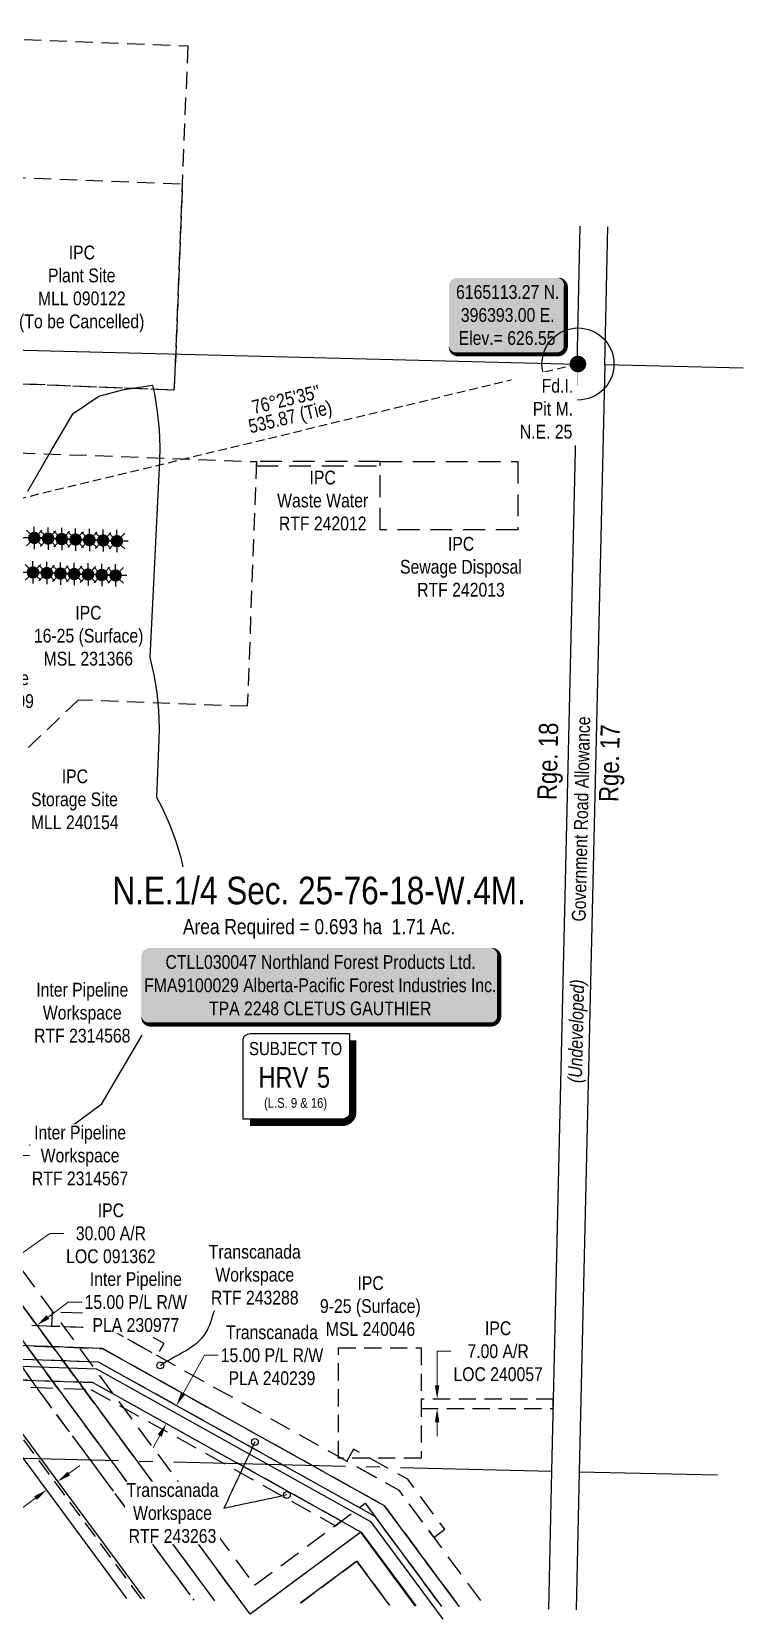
# Model space of a CAD drawing. Extents: x 394065 to 397005, y 6163231 to 6166623.
# Drawn here: x 395996 to 396513, y 6164202 to 6165354 of the extents above; entities that cross this region are included whole.
import ezdxf
from ezdxf.enums import TextEntityAlignment as Align

# ---------------------------------------------------------------- set-up
doc = ezdxf.new("R2010")
doc.units = 0
doc.header["$LTSCALE"] = 5
doc.header["$PDSIZE"] = 0.5
for name, pattern in [('foc-ACCESSROAD', [3.75, 2.5, -1.25]), ('foc-QUARTERLINE', [33, 25, -3, 2, -3]), ('foc-TIELINE', [1.875, 1.25, -0.625]), ('HIDDEN2', [4.7625, 3.175, -1.5875])]:
    doc.linetypes.add(name, pattern=pattern)
doc.layers.get('Defpoints').update_dxf_attribs({"color": 9})
for name, color, linetype in [('C-AR', 13, 'foc-ACCESSROAD'), ('C-RW', 13, 'Continuous'), ('C-SYMBOL', 7, 'Continuous'), ('C-WS', 13, 'foc-ACCESSROAD'), ('C-WS-S', 13, 'Continuous'), ('CG-NOTES', 7, 'Continuous'), ('CTW', 7, 'Continuous'), ('D-TXT', 6, 'Continuous'), ('DETAIL-T', 7, 'Continuous'), ('F-RW', 190, 'Continuous'), ('L-AREAWORK', 7, 'Continuous'), ('L-BD', 7, 'Continuous'), ('L-MON', 1, 'Continuous'), ('L-ROAD-T', 7, 'Continuous'), ('L-SEC', 7, 'Continuous'), ('L-SECQ', 8, 'foc-QUARTERLINE'), ('L-TIE', 7, 'foc-TIELINE'), ('T-EXISTING TFA', 220, 'HIDDEN2'), ('T-EXISTING TFA-T', 220, 'Continuous'), ('WETLAND', 143, 'Continuous')]:
    doc.layers.add(name, color=color, linetype=linetype)
for name, color, linetype, lineweight in [('C-AR-T', 13, 'Continuous', 9), ('C-RW-T', 13, 'Continuous', 9), ('C-WS-T', 13, 'Continuous', 9), ('F-RW-T', 190, 'Continuous', 9), ('T-TEXT', 48, 'Continuous', 18)]:
    doc.layers.add(name, color=color, linetype=linetype, lineweight=lineweight)
doc.styles.add('100L', font='ARIALN.TTF', dxfattribs={"height": 11})
doc.styles.add('175L', font='ARIALN.TTF', dxfattribs={"height": 20})
doc.styles.add('80', font='ARIALN.TTF', dxfattribs={"height": 10})
doc.styles.add('80CG', font='ARIALN.TTF', dxfattribs={"height": 10})
doc.styles.add('80L', font='ARIALN.TTF', dxfattribs={"height": 10})
doc.styles.add('80LS', font='ARIALNI.TTF', dxfattribs={"height": 10})
doc.styles.add('HRV', font='ARIALN.TTF', dxfattribs={"height": 3})
doc.dimstyles.new('Compass 5 000', dxfattribs={"dimscale": 5, "dimtxt": 9, "dimasz": 2, "dimexe": 0.2, "dimexo": 0.0625, "dimgap": 0.5, "dimtad": 0, "dimtih": 1, "dimtoh": 1, "dimzin": 0, "dimdsep": 46, "dimtxsty": '80CG', "dimcen": 0.1, "dimse1": 1, "dimse2": 1, "dimclrd": 256, "dimclrt": 256, "dimaunit": 1, "dimadec": 4, "dimazin": 0, "dimtfac": 0.06, "dimtofl": 0, "dimtmove": 0, "dimatfit": 1, "dimfxl": 0.2, "dimtolj": 1, "dimtzin": 0, "dimlwd": -1, "dimarcsym": 0})

# ---------------------------------------------------------------- blocks, each defined once
blk = doc.blocks.new('HRV')
blk.add_lwpolyline([(-35.1, 31.6), (37.2, 31.6), (37.2, -25.5, -0.414214), (32.2, -30.5), (-40.1, -30.5), (-40.1, 26.6, -0.414214)], format="xyb", close=True)
at = {"const_width": 5, "flags": 128}
blk.add_lwpolyline([(-35.1, -33), (32.2, -33, 0.414214), (39.7, -25.5), (39.7, 26.6)], format="xyb", dxfattribs=at)
at = {"style": '80L'}
blk.add_text('SUBJECT TO', height=9.5, dxfattribs=at).set_placement((-2, 13.1), align=Align.BOTTOM_CENTER)
blk.add_attdef('(N.W.1/4 00)', text='', height=7.12, dxfattribs=at).set_placement((-2, -24.4), align=Align.BOTTOM_CENTER)
at = {"layer": 'CTW', "color": 3, "style": 'HRV'}
blk.add_text('HRV', height=15, dxfattribs=at).set_placement((-10.9, -0.2), align=Align.MIDDLE_CENTER)
blk.add_attdef('0', text='', height=15, dxfattribs=at).set_placement((18.3, -0.2), align=Align.MIDDLE_CENTER)
blk = doc.blocks.new('*D435')
at = {"layer": 'C-RW-T', "transparency": 16777216}
for p, q in [((396023.1, 6164307.8), (396031.1, 6164313.7)), ((395999, 6164289.9), (395985, 6164279.6)), ((395985, 6164279.6), (395975, 6164279.6))]:
    blk.add_line(p, q, dxfattribs=at)
for points in [[(396022.1, 6164309.1), (396024.1, 6164306.4), (396015, 6164301.8)], [(395998, 6164291.3), (396000, 6164288.6), (396007, 6164295.9)]]:
    blk.add_solid(points, dxfattribs=at)
at = {"layer": 'Defpoints', "color": 0, "transparency": 16777216}
for p in [(395875.4, 6164490.5), (395867.4, 6164484.5), (396015, 6164301.8)]:
    blk.add_point(p, dxfattribs=at)
at = {"layer": 'C-RW-T', "transparency": 16777216, "insert": (395936, 6164279.6), "char_height": 10, "attachment_point": 5, "style": '80CG'}
blk.add_mtext('\\A1;IPC\\P10.00 P/L R/W\\PPLA 091428', dxfattribs=at)
blk = doc.blocks.new('*D441')
at = {"layer": 'Defpoints', "color": 0, "transparency": 16777216}
for p in [(395932.9, 6164560.4), (395947.9, 6164559.9), (395947.2, 6164540.3)]:
    blk.add_point(p, dxfattribs=at)
at = {"layer": 'T-EXISTING TFA-T', "transparency": 16777216}
for p, q in [((395922.2, 6164541.2), (395912.2, 6164541.5)), ((395957.2, 6164539.9), (395994.5, 6164538.6))]:
    blk.add_line(p, q, dxfattribs=at)
for points in [[(395922.3, 6164542.8), (395922.2, 6164539.5), (395932.2, 6164540.8)], [(395957.3, 6164541.6), (395957.1, 6164538.2), (395947.2, 6164540.3)]]:
    blk.add_solid(points, dxfattribs=at)
at = {"layer": 'T-EXISTING TFA-T', "transparency": 16777216, "insert": (396031.3, 6164538.6), "char_height": 10, "attachment_point": 5, "style": '80CG', "bg_fill": 3, "box_fill_scale": 1.1, "bg_fill_color": 256, "bg_fill_true_color": 13158600, "bg_fill_transparency": 0}
blk.add_mtext('\\A1;Inter Pipeline\\PWorkspace\\PRTF 2314567', dxfattribs=at)
blk = doc.blocks.new('*D442')
at = {"layer": 'Defpoints', "color": 0, "transparency": 16777216}
for p in [(395985.5, 6164409.6), (395997.6, 6164418.5), (395999.9, 6164415.4)]:
    blk.add_point(p, dxfattribs=at)
at = {"layer": 'F-RW-T', "transparency": 16777216}
for p, q in [((396008, 6164421.3), (396022.7, 6164432.2)), ((396022.7, 6164432.2), (396032.7, 6164432.2)), ((395979.8, 6164400.5), (395971.8, 6164394.6))]:
    blk.add_line(p, q, dxfattribs=at)
for points in [[(396007, 6164422.7), (396008.9, 6164420), (395999.9, 6164415.4)], [(395978.8, 6164401.9), (395980.8, 6164399.2), (395987.9, 6164406.5)]]:
    blk.add_solid(points, dxfattribs=at)
at = {"layer": 'F-RW-T', "transparency": 16777216, "insert": (396071.8, 6164432.2), "char_height": 10, "attachment_point": 5, "style": '80CG', "bg_fill": 3, "box_fill_scale": 1.1, "bg_fill_color": 256, "bg_fill_true_color": 13158600, "bg_fill_transparency": 0}
blk.add_mtext('\\A1;Inter Pipeline\\P15.00 P/L R/W\\PPLA 230977', dxfattribs=at)
blk = doc.blocks.new('*U426')
h = blk.add_hatch(color=255)
edge = h.paths.add_edge_path()
edge.add_line((-124, -28.5), (124, -28.5))
edge.add_arc((124, -22.5), 6, 270, 360)
edge.add_line((130, -22.5), (130, 21))
edge.add_arc((124, 21), 6, 0, 90)
edge.add_line((124, 27), (-124, 27))
edge.add_arc((-124, 21), 6, 90, 180)
edge.add_line((-130, 21), (-130, -22.5))
edge.add_arc((-124, -22.5), 6, 180, 270)
at = {"color": 44, "flags": 128}
blk.add_lwpolyline([(-124, -28.5, 3, 3, 0), (124, -28.5, 3, 3, 0.414214), (130, -22.5, 3, 3, 0), (130, 21, 3, 0, 0.414214), (124, 27, 0, 0, 0), (-124, 27, 0, 0, 0.414214), (-130, 21, 0, 0, 0), (-130, -22.5, 0, 3, 0.414214)], format="xyseb", close=True, dxfattribs=at)
at = {"color": 44, "style": '80'}
blk.add_attdef('ENTER_TEXT_001', (-36, -5), '', height=10, dxfattribs=at)
blk = doc.blocks.new('fdia')
at = {"color": 255, "const_width": 1}
blk.add_lwpolyline([(-0.5, 0, 1), (0.5, 0, 1)], format="xyb", close=True, dxfattribs=at)
blk = doc.blocks.new('Fdiaa')
blk.add_blockref('fdia', (0, 0))
blk = doc.blocks.new('fdib')
at = {"color": 1, "const_width": 1.6}
blk.add_lwpolyline([(-0.4, 0, 1), (0.4, 0, 1)], format="xyb", close=True, dxfattribs=at)
at = {"color": 1}
blk.add_circle((0, 0), 0.8, dxfattribs=at)
blk = doc.blocks.new('Fdibb')
blk.add_blockref('fdib', (0, 0))
blk = doc.blocks.new('fdicc')
for name in ['Fdibb', 'Fdiaa']:
    blk.add_blockref(name, (0, 0))
blk = doc.blocks.new('FDI')
blk.add_blockref('fdicc', (0, 0))
blk = doc.blocks.new('*U444')
h = blk.add_hatch(color=254)
edge = h.paths.add_edge_path()
edge.add_line((-36.5, -28.5), (36.5, -28.5))
edge.add_arc((36.5, -22.5), 6, 270, 360)
edge.add_line((42.5, -22.5), (42.5, 21))
edge.add_arc((36.5, 21), 6, 0, 90)
edge.add_line((36.5, 27), (-36.5, 27))
edge.add_arc((-36.5, 21), 6, 90, 180)
edge.add_line((-42.5, 21), (-42.5, -22.5))
edge.add_arc((-36.5, -22.5), 6, 180, 270)
at = {"color": 1, "flags": 128}
blk.add_lwpolyline([(-36.5, -28.5, 3, 3, 0), (36.5, -28.5, 3, 3, 0.414214), (42.5, -22.5, 3, 3, 0), (42.5, 21, 3, 0, 0.414214), (36.5, 27, 0, 0, 0), (-36.5, 27, 0, 0, 0.414214), (-42.5, 21, 0, 0, 0), (-42.5, -22.5, 0, 3, 0.414214)], format="xyseb", close=True, dxfattribs=at)
blk.add_lwpolyline([(-17.7, -11.6, 0, 10, 0), (0, 0, 5, 5, 0)], format="xyseb", dxfattribs=at)
at = {"color": 1, "style": '80'}
blk.add_attdef('ENTER_TEXT_001', (-36, -5), '', height=10, dxfattribs=at)
blk = doc.blocks.new('*D483')
at = {"layer": 'C-AR-T', "transparency": 16777216}
for p, q in [((396290.7, 6164371.9), (396290.7, 6164396.5)), ((396290.7, 6164396.5), (396300.7, 6164396.5)), ((396290.7, 6164344.9), (396290.7, 6164334.9))]:
    blk.add_line(p, q, dxfattribs=at)
for points in [[(396289, 6164371.9), (396292.3, 6164371.9), (396290.7, 6164361.9)], [(396289, 6164344.9), (396292.3, 6164344.9), (396290.7, 6164354.9)]]:
    blk.add_solid(points, dxfattribs=at)
at = {"layer": 'Defpoints', "color": 0, "transparency": 16777216}
for p in [(396290.7, 6164361.9), (396309.2, 6164361.9), (396309.2, 6164354.9)]:
    blk.add_point(p, dxfattribs=at)
at = {"layer": 'C-AR-T', "transparency": 16777216, "insert": (396335, 6164396.5), "char_height": 10, "attachment_point": 5, "style": '80CG'}
blk.add_mtext('\\A1;IPC\\P7.00 A/R\\PLOC 240057', dxfattribs=at)
blk = doc.blocks.new('*D488')
at = {"layer": 'C-AR-T', "transparency": 16777216}
for p, q in [((395958.3, 6164446.1), (396009.4, 6164482.1)), ((396009.4, 6164482.1), (396019.4, 6164482.1)), ((395917.5, 6164417.3), (395909.3, 6164411.5))]:
    blk.add_line(p, q, dxfattribs=at)
for points in [[(395957.4, 6164447.5), (395959.3, 6164444.7), (395950.2, 6164440.3)], [(395916.5, 6164418.7), (395918.5, 6164415.9), (395925.7, 6164423.1)]]:
    blk.add_solid(points, dxfattribs=at)
at = {"layer": 'Defpoints', "color": 0, "transparency": 16777216}
for p in [(395950.2, 6164440.3), (395950.9, 6164439.3), (395926.4, 6164422.1)]:
    blk.add_point(p, dxfattribs=at)
at = {"layer": 'C-AR-T', "transparency": 16777216, "insert": (396053.7, 6164482.1), "char_height": 10, "attachment_point": 5, "style": '80CG'}
blk.add_mtext('\\A1;IPC\\P30.00 A/R\\PLOC 091362', dxfattribs=at)
blk = doc.blocks.new('*D489')
at = {"layer": 'Defpoints', "color": 0, "transparency": 16777216}
for p in [(396079.9, 6164369), (396072.7, 6164355.9), (396101.3, 6164357.1)]:
    blk.add_point(p, dxfattribs=at)
at = {"layer": 'F-RW-T', "transparency": 16777216}
for p, q in [((396106.2, 6164365.8), (396121.7, 6164393.6)), ((396121.7, 6164393.6), (396131.7, 6164393.6)), ((396089.2, 6164335.3), (396084.3, 6164326.5))]:
    blk.add_line(p, q, dxfattribs=at)
for points in [[(396104.7, 6164366.7), (396107.6, 6164365), (396101.3, 6164357.1)], [(396087.7, 6164336.1), (396090.6, 6164334.5), (396094, 6164344)]]:
    blk.add_solid(points, dxfattribs=at)
at = {"layer": 'F-RW-T', "transparency": 16777216, "insert": (396170.7, 6164393.6), "char_height": 10, "attachment_point": 5, "style": '80CG'}
blk.add_mtext('\\A1;Transcanada\\P15.00 P/L R/W\\PPLA 240239', dxfattribs=at)
blk = doc.blocks.new('GAS')
h = blk.add_hatch(color=255)
h.dxf.hatch_style = 1
edge = h.paths.add_edge_path()
edge.add_arc((0, 0), 0.9, 0, 360)
for p, q in [((-0.81, 0), (-1.62, 0)), ((-0.57, 0.57), (-1.14, 1.14)), ((0, 0.81), (0, 1.62)), ((0.57, 0.57), (1.14, 1.14)), ((1.62, 0), (0.81, 0)), ((-0.57, -0.57), (-1.14, -1.14)), ((0, -0.81), (0, -1.62)), ((1.14, -1.14), (0.57, -0.57))]:
    blk.add_line(p, q)
blk.add_circle((0, 0), 0.8)

msp = doc.modelspace()

# ---------------------------------------------------------------- linework, layer by layer
at = {"layer": 'C-AR'}
msp.add_lwpolyline([(396279.001, 6164354.871), (396374.921, 6164354.868), (396375.088, 6164361.865), (396278.998, 6164361.868), (396279.001, 6164354.871)], close=True, dxfattribs=at)
at = {"layer": 'C-RW'}
msp.add_lwpolyline([(396065.389, 6164217.009), (395990.094, 6164318.74), (395846.131, 6164513.261), (395847.174, 6164585.626), (395848.056, 6164646.772), (395833.093, 6164686.026), (395826.215, 6164704.263), (395819.596, 6164721.436), (395812.676, 6164739.589), (395813.695, 6164764.982), (395825.937, 6164732.867), (395827.276, 6164729.354), (395834.527, 6164710.33), (395843.894, 6164685.757), (395858.04, 6164648.647), (395857.182, 6164585.369), (395856.247, 6164516.396), (396002.763, 6164318.425), (396078.059, 6164216.693)], dxfattribs=at)
at = {"layer": 'C-WS'}
for points in [[(396100.564, 6165120.53), (396099.516, 6165094.305), (395931.525, 6165101.021), (395929.532, 6165051.048), (395869.914, 6165053.566), (395871.898, 6165103.62), (395850.339, 6165104.405), (395842.342, 6165104.696), (395843.159, 6165126.963), (395847.822, 6165254.245), (395851.442, 6165354.483), (395859.432, 6165354.161), (396109.505, 6165344.165), (396100.564, 6165120.53)], [(396219.022, 6164319.02), (396219.017, 6164398.991), (396278.995, 6164398.995), (396279, 6164319.024)]]:
    msp.add_lwpolyline(points, close=True, dxfattribs=at)
at = {"layer": 'C-WS', "flags": 128}
msp.add_lwpolyline([(395698.153, 6165260.236), (396105.665, 6165243.92), (396099.705, 6165094.24), (395961.858, 6165099.712), (395931.875, 6165100.874), (395929.924, 6165050.947), (395869.918, 6165053.666), (395690.036, 6165060.72), (395693.056, 6165130.572)], close=True, dxfattribs=at)
at = {"layer": 'C-WS'}
msp.add_lwpolyline([(396191.553, 6164213.857), (396232.414, 6164244.106), (396255.998, 6164212.247)], dxfattribs=at)
at = {"layer": 'Defpoints', "color": 5}
msp.add_circle((396392.995, 6165113.271), 26.153, dxfattribs=at)
at = {"layer": 'F-RW', "flags": 128}
for points in [[(396274.713, 6164211.78), (396235.269, 6164265.159), (396154.836, 6164205.725), (395931.055, 6164508.568), (395933.237, 6164568.791), (395730.966, 6164576.856), (395730.369, 6164561.879), (395917.663, 6164554.412), (395915.888, 6164503.873), (396129.035, 6164215.419)], [(396191.079, 6164213.869), (396232.122, 6164244.197), (396255.726, 6164212.254)]]:
    msp.add_lwpolyline(points, dxfattribs=at)
at = {"layer": 'L-SEC'}
for p, q in [((396392.327, 6165113.258), (396394.689, 6165213.329)), ((396412.431, 6165112.783), (396414.793, 6165212.826)), ((395588.358, 6165133.345), (396392.327, 6165113.258)), ((396392.327, 6165113.258), (396373.87, 6164309.509)), ((396412.432, 6165112.796), (396393.974, 6164309.047)), ((396412.425, 6165112.809), (396513.085, 6165110.56)), ((396373.87, 6164309.509), (396371.534, 6164209.361)), ((396393.974, 6164309.04), (396391.638, 6164208.859))]:
    msp.add_line(p, q, dxfattribs=at)
at = {"layer": 'L-SECQ'}
for p, q in [((395604.373, 6164328.358), (396373.87, 6164309.509)), ((396393.974, 6164309.04), (396494.385, 6164306.808))]:
    msp.add_line(p, q, dxfattribs=at)
at = {"layer": 'L-TIE'}
msp.add_line((396392.995, 6165113.271), (395872.28, 6164987.554), dxfattribs=at)
at = {"layer": 'T-EXISTING TFA'}
for points in [[(396159.305, 6165039.371), (396249.328, 6165039.371), (396249.328, 6165042.37), (396159.417, 6165042.37)], [(396249.328, 6164992.888), (396249.328, 6165042.37), (396349.291, 6165042.37), (396349.291, 6164992.888), (396249.328, 6164992.888)], [(396221.209, 6164273.169), (396040.569, 6164373.783), (395734.015, 6164384.56), (395733.839, 6164379.565), (396039.189, 6164368.831), (396216.798, 6164269.904)]]:
    msp.add_lwpolyline(points, close=True, dxfattribs=at)
for points in [[(396274.713, 6164211.78), (396235.269, 6164265.159), (396154.836, 6164205.725), (395931.055, 6164508.568), (395933.599, 6164578.781), (395948.582, 6164578.184), (395946.229, 6164513.264), (396157.984, 6164226.695), (396238.418, 6164286.13), (396293.707, 6164211.305)], [(396294.181, 6164211.212), (396245.715, 6164276.683), (396044.707, 6164388.642), (395749.547, 6164399.018), (395751.079, 6164441.031), (395761.068, 6164440.667), (395759.901, 6164408.657), (396047.467, 6164398.547), (396252.465, 6164284.366), (396306.852, 6164210.896)]]:
    msp.add_lwpolyline(points, dxfattribs=at)
at = {"layer": 'T-EXISTING TFA', "flags": 128}
msp.add_lwpolyline([(396306.852, 6164210.896), (396252.465, 6164284.366), (396047.467, 6164398.547), (395763.68, 6164408.524), (395764.207, 6164423.515), (396051.607, 6164413.411), (396262.594, 6164295.894), (396325.806, 6164210.503)], dxfattribs=at)
for points in [[(396010.984, 6164424.845), (396010.632, 6164414.852), (396051.607, 6164413.411), (396087.426, 6164393.461), (396092.292, 6164402.197), (396054.367, 6164423.32)], [(396288.178, 6164261.333), (396296.216, 6164267.283), (396269.346, 6164303.579), (396229.894, 6164325.554), (396225.028, 6164316.818), (396262.594, 6164295.894)]]:
    msp.add_lwpolyline(points, close=True, dxfattribs=at)
at = {"layer": 'WETLAND'}
for points in [[(395993.239, 6165020.913), (396010.472, 6165050.705), (396026.244, 6165077.285), (396044.937, 6165089.844), (396062.17, 6165094.517), (396083.802, 6165097.978), (396085.288, 6165091.605), (396087.42, 6165078.692), (396088.703, 6165065.667), (396089.131, 6165052.587), (396088.9, 6165042.972), (396082.033, 6164900.297), (396084.965, 6164887.724), (396087.097, 6164874.811), (396088.379, 6164861.787), (396088.808, 6164848.706), (396088.633, 6164840.349), (396086.897, 6164798.856), (396090.672, 6164791.656), (396096.073, 6164779.735), (396100.683, 6164767.486), (396104.482, 6164754.962), (396106.031, 6164748.321)], [(396076.173, 6164625.898), (396046.361, 6164575.526), (396016.24, 6164553.163), (395994.334, 6164545.861)]]:
    msp.add_lwpolyline(points, dxfattribs=at)

# ---------------------------------------------------------------- block references
at = {"color": 3}
ref = msp.add_blockref('*U426', (396205.813, 6164662.263), dxfattribs=dict(at, xscale=0.9996419999999961, yscale=0.9996419999999961, zscale=0.9996419999999961))
ref.add_attrib('ENTER_TEXT_001', 'CTLL030047 Northland Forest Products Ltd.', (396093.353, 6164674.096), dxfattribs={"color": 44, "height": 9.99642, "style": '80'})
ref.add_attrib('ENTER_TEXT_002', 'FMA9100029 Alberta-Pacific Forest Industries Inc.', (396077.874, 6164657.265), dxfattribs={"color": 44, "height": 9.99642, "style": '80'})
ref.add_attrib('ENTER_TEXT_003', 'TPA 2248 CLETUS GAUTHIER', (396124.935, 6164640.427), dxfattribs={"color": 44, "height": 9.99642, "style": '80'})
at = {"layer": 'C-WS-S', "color": 5, "xscale": 5, "yscale": 5, "zscale": 5}
for p in [(395998.06, 6164986.997), (396008.067, 6164986.536), (396018.013, 6164986.188), (396028.023, 6164985.838), (396038.032, 6164985.489), (396048.042, 6164985.14), (396058.049, 6164984.679), (395997.086, 6164961.969), (396007.093, 6164961.508), (396017.04, 6164961.16), (396027.05, 6164960.811), (396037.059, 6164960.461), (396047.069, 6164960.112), (396057.078, 6164959.763)]:
    msp.add_blockref('GAS', p, dxfattribs=at)
at = {"layer": 'CG-NOTES', "color": 5, "xscale": 0.9996419999999961, "yscale": 0.9996419999999961, "zscale": 0.9996419999999961}
msp.add_blockref('HRV', (396189.87, 6164595.568), dxfattribs=at).add_auto_attribs({'(N.W.1/4 00)': '(L.S. 9 & 16)', '0': '5'})
at = {"layer": 'DETAIL-T', "color": 3}
ref = msp.add_blockref('*U444', (396341.706, 6165148.796), dxfattribs=dict(at, xscale=0.9992797837245881, yscale=0.9992797837245881, zscale=0.9992797837245881))
ref.add_attrib('ENTER_TEXT_001', '6165113.27 N.', (396304.438, 6165160.559), dxfattribs={"layer": '0', "color": 1, "height": 9.9928, "style": '80'})
ref.add_attrib('ENTER_TEXT_002', '396393.00 E.', (396307.911, 6165143.864), dxfattribs={"layer": '0', "color": 1, "height": 9.9928, "style": '80'})
ref.add_attrib('ENTER_TEXT_003', 'Elev.= 626.55', (396306.322, 6165127.168), dxfattribs={"layer": '0', "color": 1, "height": 9.9928, "style": '80'})

# ---------------------------------------------------------------- texts
at = {"layer": 'C-SYMBOL', "color": 3, "style": '175L'}
msp.add_text('N.E.1/4 Sec. 25-76-18-W.4M.', height=19.99284, dxfattribs=at).set_placement((396204.949, 6164715.055), align=Align.BOTTOM_CENTER)
at = {"layer": 'C-WS-T', "attachment_point": 1, "style": '80L'}
for s, width, gutter_width, insert, char_height in [('\\pi40.773;IPC\\P\\pi25.714;Plant Site\\P\\pi18.428;MLL 090122\\P\\pi4.7188;(To be Cancelled) ', 99.07106, 49.982, (395982.289, 6165199.227), 9.9964), ('\\pi29.883;IPC\\P\\pi7.6239;Storage Site\\P\\pi7.5011;MLL 240154', 77.30297, 50, (395988.089, 6164818.93), 10.0036), ('\\pi27.55;IPC\\P\\pi0.29149;9-25 (Surface)\\P\\pi4.5396;MSL 240046', 72.62387, 50, (396205.28, 6164451.002), 9.9964)]:
    msp.add_mtext_dynamic_manual_height_columns(s, width=width, gutter_width=gutter_width, heights=[0], dxfattribs=dict(at, insert=insert, char_height=char_height))
at = {"layer": 'D-TXT', "color": 3, "char_height": 13.995, "attachment_point": 1, "rotation": 88.684457, "style": '80L'}
for s, width, insert in [('Rge. 18', 73.75526, (396363.443, 6164796.924)), ('Rge. 17', 63.86109, (396408.199, 6164795.545))]:
    msp.add_mtext_dynamic_manual_height_columns(s, width=width, gutter_width=47.5, heights=[0], dxfattribs=dict(at, insert=insert))
at = {"layer": 'L-AREAWORK', "color": 5, "style": '100L'}
msp.add_text('Area Required = 0.693 ha  1.71 Ac.', height=10.99606, dxfattribs=at).set_placement((396204.949, 6164696.02), align=Align.BOTTOM_CENTER)
at = {"layer": 'L-BD', "style": '80L'}
for s, p in [("76°25'35''", (396180.869, 6165087.628)), ('535.87 (Tie)', (396184.212, 6165073.781))]:
    msp.add_text(s, height=9.9964, rotation=13.5733, dxfattribs=at).set_placement(p, align=Align.MIDDLE)
at = {"layer": 'L-ROAD-T', "style": '80L'}
msp.add_text('Government Road Allowance', height=9.99642, rotation=88.684457, dxfattribs=at).set_placement((396395.213, 6164782.98), align=Align.MIDDLE_CENTER)
at = {"layer": 'T-EXISTING TFA-T', "insert": (396207.554, 6165014.102), "char_height": 9.9964, "attachment_point": 5, "style": '80CG'}
msp.add_mtext('\\A1;IPC\\PWaste Water\\PRTF 242012', dxfattribs=at)
at = {"layer": 'T-EXISTING TFA-T', "insert": (396263.41, 6164987.73), "char_height": 10, "attachment_point": 1, "style": '100L'}
msp.add_mtext_dynamic_manual_height_columns('\\pi35.122;IPC\\P\\pi0.30921;Sewage Disposal\\P\\pi12.761;RTF 242013', width=87.77394, gutter_width=55, heights=[0], dxfattribs=at)
at = {"layer": 'T-EXISTING TFA-T', "insert": (396032.893, 6164642.277), "char_height": 9.99642, "width": 69.57713, "attachment_point": 5, "style": '80CG'}
msp.add_mtext('\\A1;Inter Pipeline\\PWorkspace\\PRTF 2314568', dxfattribs=at)
at = {"layer": 'T-TEXT', "style": '80LS'}
msp.add_text('(Undeveloped)', height=9.99642, rotation=88.684457, dxfattribs=at).set_placement((396391.674, 6164628.889), align=Align.MIDDLE_CENTER)

# ---------------------------------------------------------------- dimensions: what is measured, and where the dimension line sits
at = {"layer": 'C-AR-T'}
dim = msp.add_linear_dim(base=(396290.667, 6164361.868), p1=(396309.232, 6164354.87), p2=(396309.232, 6164361.867), angle=89.998317, text='IPC\\P7.00 A/R\\PLOC 240057', dimstyle='Compass 5 000', dxfattribs=at)
dim.commit()
dim.dimension.update_dxf_attribs({"geometry": '*D483', "text_midpoint": (396334.969, 6164396.503), "dimtype": 161})
at = {"layer": 'C-RW-T'}
dim = msp.add_linear_dim(base=(396015.039, 6164301.837), p1=(395867.409, 6164484.511), p2=(395875.443, 6164490.458), angle=36.504704, text='IPC\\P10.00 P/L R/W\\PPLA 091428', dimstyle='Compass 5 000', dxfattribs=at)
dim.commit()
dim.dimension.update_dxf_attribs({"geometry": '*D435', "text_midpoint": (395935.956, 6164279.636), "dimtype": 161})

# ---------------------------------------------------------------- leaders
at = {"layer": 'T-EXISTING TFA-T', "path_type": 1}
for points in [[(396158.293, 6164330.709), (396135.741, 6164282.446)], [(396181.506, 6164292.181), (396135.741, 6164282.446)]]:
    msp.add_leader(points, dimstyle='Compass 5 000', override={"dimasz": 1, "dimldrblk": 'DotBlank', "dimtfill": 1}, dxfattribs=at)

# ---------------------------------------------------------------- next in the draw order: texts
at = {"layer": 'L-MON', "insert": (396349.768, 6165102.449), "char_height": 9.9928, "attachment_point": 1, "style": '80L', "bg_fill": 2}
msp.add_mtext_dynamic_manual_height_columns('\\pi16.861;Fd.I.\\P\\pi10.427;Pit M.\\P\\pi0.97922;N.E. 25', width=37.82851, gutter_width=50, heights=[0], dxfattribs=at)

# ---------------------------------------------------------------- next in the draw order: dimensions: what is measured, and where the dimension line sits
at = {"layer": 'T-EXISTING TFA-T'}
dim = msp.add_linear_dim(base=(395947.208, 6164540.27), p1=(395932.934, 6164560.424), p2=(395947.919, 6164559.881), angle=357.924789, text='Inter Pipeline\\PWorkspace\\PRTF 2314567', dimstyle='Compass 5 000', override={"dimtfill": 1}, dxfattribs=at)
dim.commit()
dim.dimension.update_dxf_attribs({"geometry": '*D441', "text_midpoint": (396031.28, 6164538.558), "dimtype": 161})

# ---------------------------------------------------------------- next in the draw order: linework, layer by layer
at = {"layer": 'C-AR', "flags": 128}
msp.add_lwpolyline([(396075.926, 6164216.746), (395975.569, 6164352.269), (395922.549, 6164427.475), (395856.229, 6164517.062), (395857.554, 6164554.869), (395850.887, 6164591.81), (395836.463, 6164692.807), (395833.166, 6164722.992), (395829.437, 6164788.487), (395834.697, 6165054.996), (395864.668, 6165053.821), (395864.167, 6165028.411), (395878.832, 6165027.823), (395877.666, 6164997.924), (395877.666, 6164997.924), (395863.575, 6164998.422), (395861.012, 6164868.554), (395872.814, 6164867.986), (395871.842, 6164838.346), (395860.42, 6164838.571), (395859.443, 6164789.044), (395863.062, 6164725.474), (395866.22, 6164696.556), (395880.497, 6164596.594), (395887.179, 6164559.567), (395890.795, 6164543.805), (395897.946, 6164524.451), (395903.156, 6164513.51), (395906.767, 6164515.229), (395911.861, 6164504.53), (395937.767, 6164464.874), (395949.333, 6164448.469), (395946.065, 6164446.165), (395999.877, 6164369.835), (396113.945, 6164215.796)], dxfattribs=at)
at = {"layer": 'F-RW', "flags": 128}
for points in [[(396306.852, 6164210.896), (396252.465, 6164284.366), (396047.467, 6164398.547), (395763.68, 6164408.524), (395781.754, 6164858.4), (395691.194, 6164862.039), (395690.592, 6164847.056), (395766.17, 6164844.02), (395748.092, 6164394.068), (396043.328, 6164383.689), (396242.34, 6164272.842), (396294.801, 6164201.975)], [(396294.12, 6164211.295), (396245.715, 6164276.683), (396044.707, 6164388.642), (395749.547, 6164399.018), (395760.034, 6164686.627), (395745.049, 6164687.173), (395734.015, 6164384.56), (396040.569, 6164373.783), (396235.59, 6164265.159), (396275.112, 6164211.77)]]:
    msp.add_lwpolyline(points, dxfattribs=at)

# ---------------------------------------------------------------- next in the draw order: block references
at = {"layer": 'L-MON', "xscale": 5, "yscale": 5, "zscale": 5}
msp.add_blockref('FDI', (396392.995, 6165113.271), dxfattribs=at)

# ---------------------------------------------------------------- next in the draw order: dimensions: what is measured, and where the dimension line sits
at = {"layer": 'C-AR-T'}
dim = msp.add_linear_dim(base=(395950.174, 6164440.337), p1=(395926.369, 6164422.056), p2=(395950.879, 6164439.336), angle=35.183808, text='IPC\\P30.00 A/R\\PLOC 091362', dimstyle='Compass 5 000', dxfattribs=at)
dim.commit()
dim.dimension.update_dxf_attribs({"geometry": '*D488', "text_midpoint": (396053.672, 6164482.092), "dimtype": 161})

# ---------------------------------------------------------------- next in the draw order: texts
at = {"layer": 'T-EXISTING TFA-T', "insert": (395930.094, 6164906.873), "char_height": 10, "attachment_point": 1, "style": '100L', "bg_fill": 2}
msp.add_mtext_dynamic_manual_height_columns('\\pi26.343;IPC\\P\\pi6.786;Workspace\\P\\pi3.9688;RTF 243509', width=70.21596, gutter_width=55, heights=[0], dxfattribs=at)
at = {"layer": 'T-EXISTING TFA-T', "insert": (396158.202, 6164452.053), "char_height": 10, "width": 66.46426, "attachment_point": 5, "style": '80CG', "bg_fill": 3, "box_fill_scale": 1.1, "bg_fill_color": 256, "bg_fill_true_color": 13158600, "bg_fill_transparency": 0}
msp.add_mtext('\\A1;Transcanada\\PWorkspace\\PRTF 243288', dxfattribs=at)

# ---------------------------------------------------------------- next in the draw order: linework, layer by layer
at = {"layer": 'C-WS'}
msp.add_lwpolyline([(395870.756, 6164812.487), (395879.73, 6165053.233), (395929.906, 6165050.938), (396159.417, 6165042.37), (396152.786, 6164864.757), (396030.021, 6164869.34), (395966.641, 6164808.908)], close=True, dxfattribs=at)
at = {"layer": 'T-EXISTING TFA'}
msp.add_lwpolyline([(396129.284, 6164215.413), (395915.886, 6164503.679), (395905.74, 6164517.385), (395911.861, 6164504.53), (395937.767, 6164464.874), (395949.333, 6164448.469), (395946.065, 6164446.165), (395999.877, 6164369.835), (396113.945, 6164215.796)], dxfattribs=at)

# ---------------------------------------------------------------- next in the draw order: texts
at = {"layer": 'C-WS-T', "insert": (395997.102, 6164937.686), "char_height": 9.99633, "attachment_point": 1, "style": '80L'}
msp.add_mtext_dynamic_manual_height_columns('\\pi30.721;IPC\\P\\pi0.66367;16-25 (Surface)\\P\\pi7.7109;MSL 231366', width=78.96596, gutter_width=50, heights=[0], dxfattribs=at)

# ---------------------------------------------------------------- next in the draw order: leaders
at = {"layer": 'T-EXISTING TFA-T', "path_type": 1}
msp.add_leader([(396089.635, 6164386.254), (396122.737, 6164410.01), (396129.089, 6164426.106)], dimstyle='Compass 5 000', override={"dimasz": 1, "dimldrblk": 'DotBlank', "dimtfill": 1}, dxfattribs=at)

# ---------------------------------------------------------------- next in the draw order: texts
at = {"layer": 'T-EXISTING TFA-T', "insert": (396098.433, 6164279.046), "char_height": 10, "attachment_point": 5, "style": '80CG', "bg_fill": 3, "box_fill_scale": 1.1, "bg_fill_color": 256, "bg_fill_true_color": 13158600, "bg_fill_transparency": 0}
msp.add_mtext('\\A1;Transcanada\\PWorkspace\\PRTF 243263', dxfattribs=at)

# ---------------------------------------------------------------- next in the draw order: dimensions: what is measured, and where the dimension line sits
at = {"layer": 'F-RW-T', "color": 3}
dim = msp.add_linear_dim(base=(395999.916, 6164415.378), p1=(395985.543, 6164409.608), p2=(395997.598, 6164418.516), angle=36.461885, text='Inter Pipeline\\P15.00 P/L R/W\\PPLA 230977', dimstyle='Compass 5 000', override={"dimtfill": 1}, dxfattribs=at)
dim.commit()
dim.dimension.update_dxf_attribs({"geometry": '*D442', "text_midpoint": (396071.766, 6164432.199), "dimtype": 161})

# ---------------------------------------------------------------- next in the draw order: dimensions: what is measured, and where the dimension line sits
at = {"layer": 'F-RW-T'}
dim = msp.add_linear_dim(base=(396101.327, 6164357.106), p1=(396072.652, 6164355.914), p2=(396079.948, 6164369.013), angle=60.882702, text='Transcanada\\P15.00 P/L R/W\\PPLA 240239', dimstyle='Compass 5 000', dxfattribs=at)
dim.commit()
dim.dimension.update_dxf_attribs({"geometry": '*D489', "text_midpoint": (396170.738, 6164393.598), "dimtype": 161})

doc.saveas('drawing.dxf')
